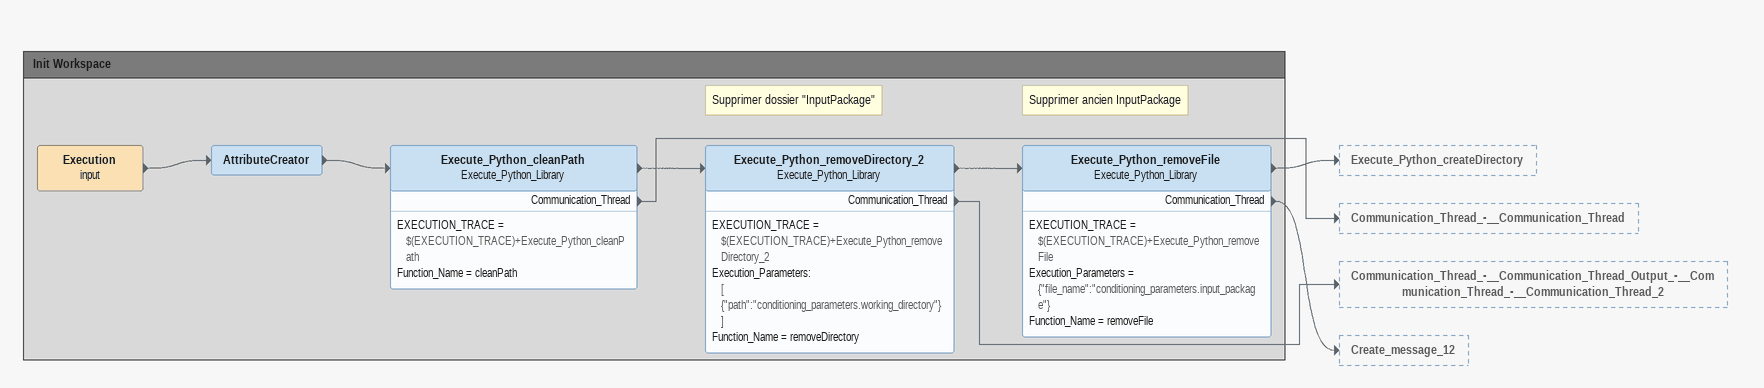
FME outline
Bookmark: Init Workspace
Execution (input)
    -> AttributeCreator
AttributeCreator
    -> Execute_Python_cleanPath
Execute_Python_cleanPath: Execute_Python_Library
    EXECUTION_TRACE = $(EXECUTION_TRACE)+Execute_Python_cleanPath
    Function_Name = cleanPath
    -> Execute_Python_removeDirectory_2
    Communication_Thread -> Communication_Thread_-__Communication_Thread
Note: Supprimer dossier "InputPackage"
Execute_Python_removeDirectory_2: Execute_Python_Library
    EXECUTION_TRACE = $(EXECUTION_TRACE)+Execute_Python_removeDirectory_2
    Execution_Parameters:
      [
      {"path":"conditioning_parameters.working_directory"}
      ]
    Function_Name = removeDirectory
    -> Execute_Python_removeFile
    Communication_Thread -> Communication_Thread_-__Communication_Thread_Output_-__Communication_Thread_-__Communication_Thread_2
Note: Supprimer ancien InputPackage
Execute_Python_removeFile: Execute_Python_Library
    EXECUTION_TRACE = $(EXECUTION_TRACE)+Execute_Python_removeFile
    Execution_Parameters = {"file_name":"conditioning_parameters.input_package"}
    Function_Name = removeFile
    -> Execute_Python_createDirectory
    Communication_Thread -> Create_message_12
